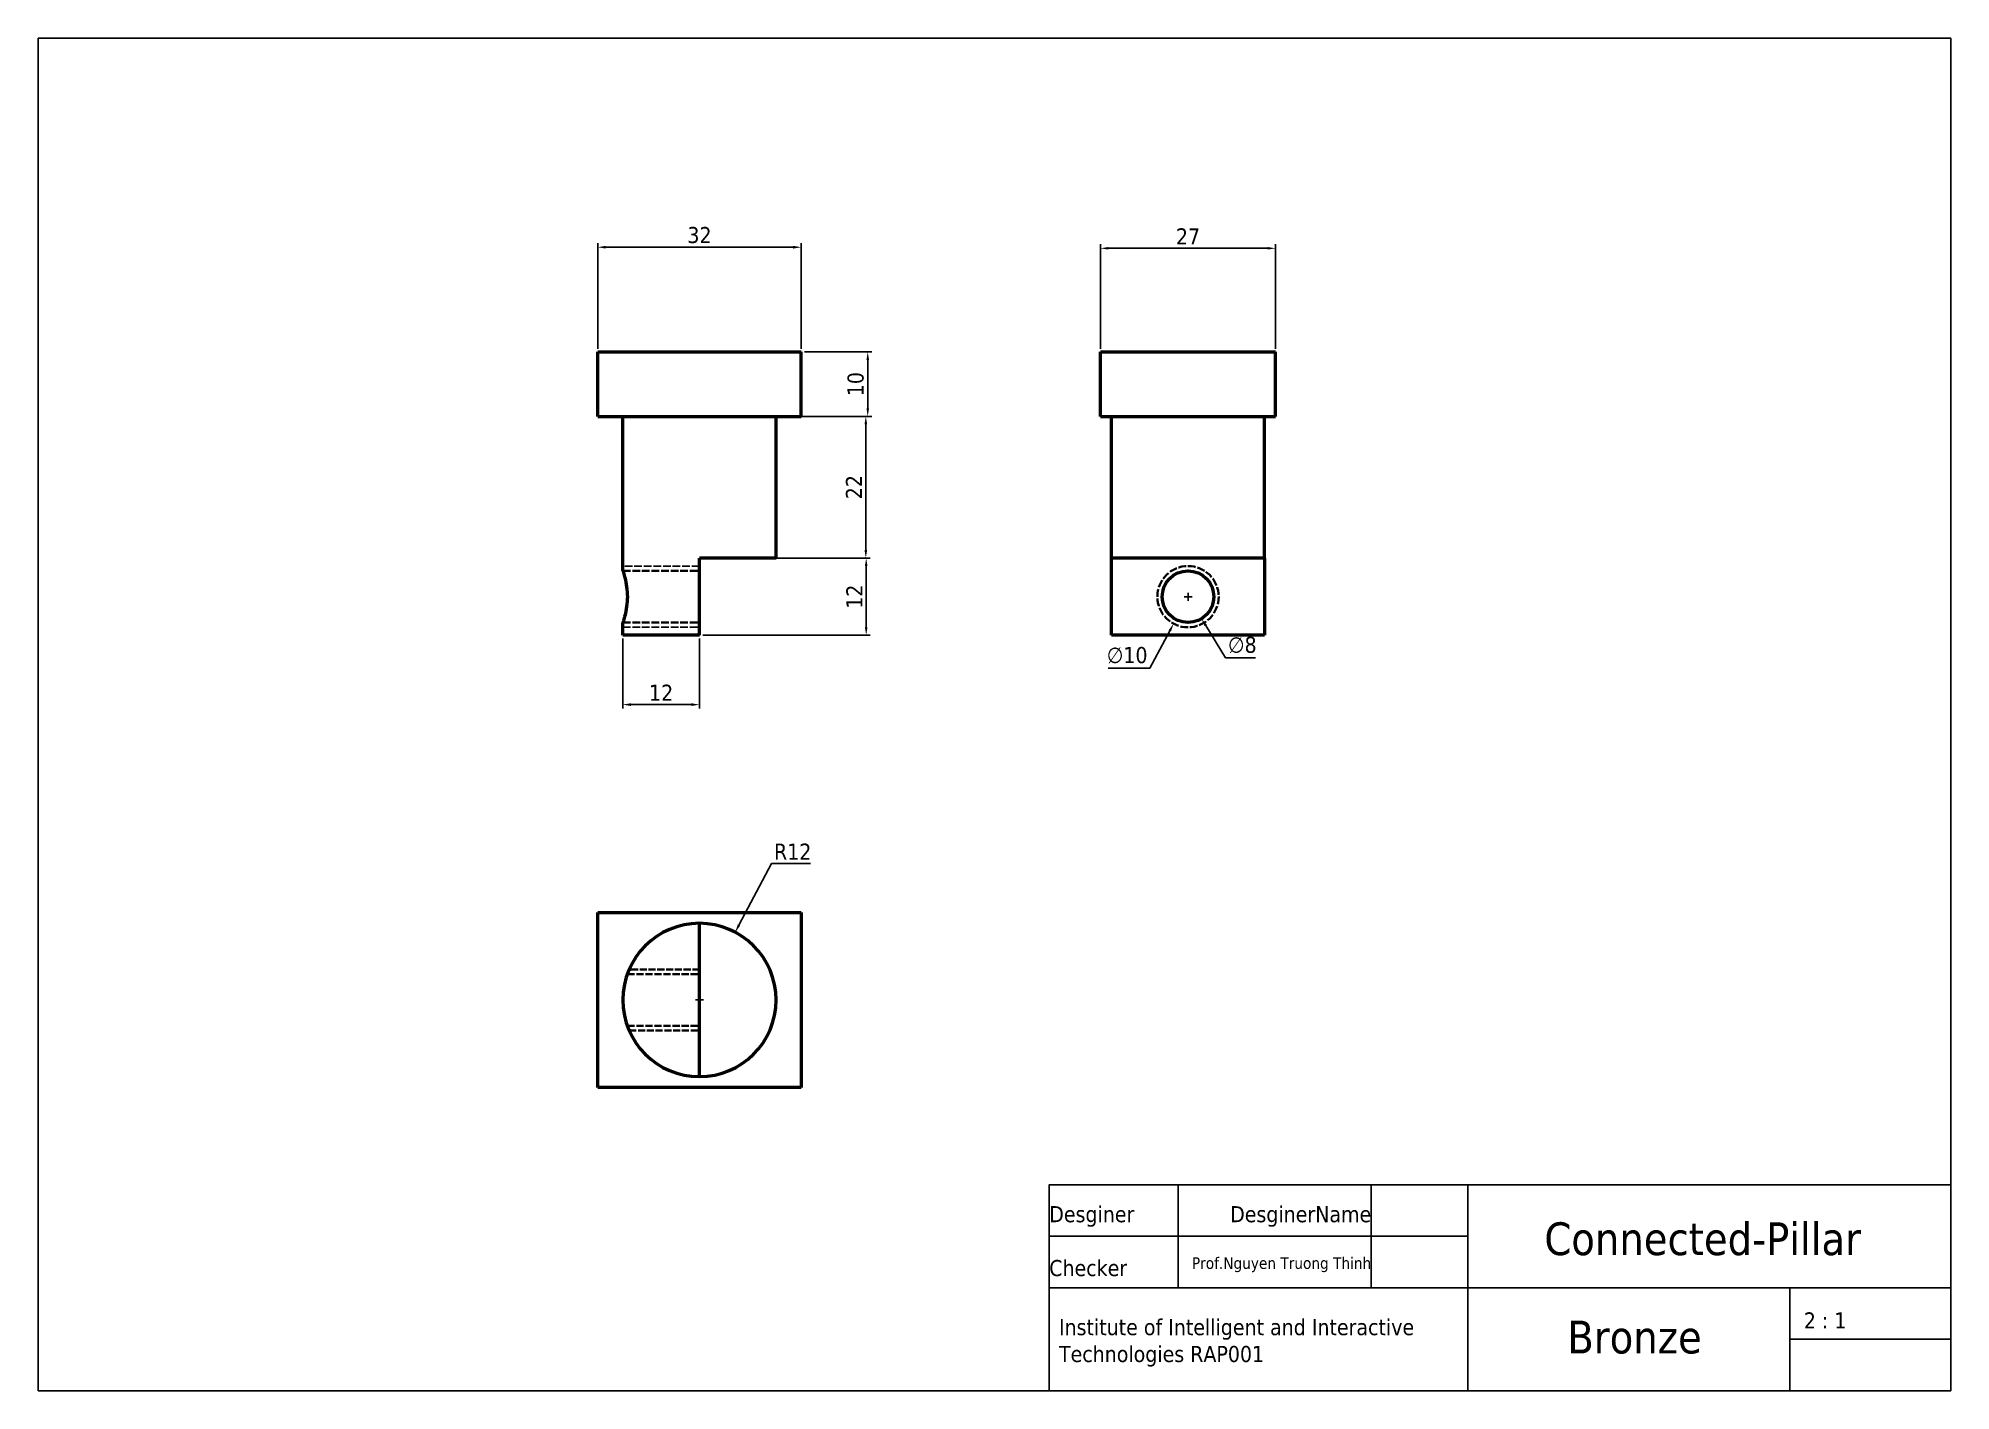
# Model space of a CAD drawing. Header units: millimetres. Extents: x -162 to 135, y 3 to 213.
import ezdxf

# ---------------------------------------------------------------- set-up
doc = ezdxf.new("R2010")
doc.units = ezdxf.units.MM
doc.header["$LTSCALE"] = 6.35
doc.linetypes.add('DASHED', pattern=[0.2067, 0.1654, -0.0413])
for name, color, linetype, lineweight in [('Hidden (ANSI)', 7, 'DASHED', 35), ('Hidden Narrow (ANSI)', 7, 'DASHED', 25), ('Visible (ANSI)', 7, 'Continuous', 50)]:
    doc.layers.add(name, color=color, linetype=linetype, lineweight=lineweight)
doc.styles.add('Note Text (ISO)', font='tahoma.ttf')
doc.dimstyles.new('General (ISO)', dxfattribs={"dimscale": 0.25, "dimtxt": 10, "dimasz": 5, "dimexe": 2.5, "dimexo": 2, "dimgap": 2.286, "dimtad": 1, "dimtoh": 1, "dimdec": 0, "dimzin": 0, "dimdsep": 46, "dimtxsty": 'Note Text (ISO)', "dimcen": 2.5, "dimadec": 0, "dimazin": 0, "dimtfac": 1, "dimtdec": 0, "dimtofl": 0, "dimtmove": 0, "dimatfit": 3, "dimfxl": 25.4, "dimtolj": 1, "dimtzin": 0, "dimarcsym": 0})

# ---------------------------------------------------------------- blocks, each defined once
blk = doc.blocks.new('*D6')
at = {"color": 0, "lineweight": -2, "transparency": 16777216}
for p, q in [((-75.18, 164.97), (-75.18, 181.36)), ((-43.58, 164.97), (-43.58, 181.36)), ((-73.93, 180.73), (-44.83, 180.73))]:
    blk.add_line(p, q, dxfattribs=at)
at = {"color": 0, "transparency": 16777216}
for points in [[(-73.93, 180.94), (-73.93, 180.52), (-75.18, 180.73)], [(-44.83, 180.94), (-44.83, 180.52), (-43.58, 180.73)]]:
    blk.add_solid(points, dxfattribs=at)
at = {"layer": 'Defpoints', "color": 0, "transparency": 16777216}
for p in [(-43.58, 180.73), (-75.18, 164.47), (-43.58, 164.47)]:
    blk.add_point(p, dxfattribs=at)
at = {"color": 0, "transparency": 16777216, "insert": (-59.38, 182.6), "char_height": 2.5, "attachment_point": 5, "style": 'Note Text (ISO)'}
blk.add_mtext('\\A1;32', dxfattribs=at)
blk = doc.blocks.new('*D7')
at = {"color": 0, "lineweight": -2, "transparency": 16777216}
for p, q in [((-43.08, 164.47), (-32.62, 164.47)), ((-33.25, 163.22), (-33.25, 155.72)), ((-43.08, 154.47), (-32.62, 154.47))]:
    blk.add_line(p, q, dxfattribs=at)
at = {"color": 0, "transparency": 16777216}
for points in [[(-33.45, 163.22), (-33.04, 163.22), (-33.25, 164.47)], [(-33.45, 155.72), (-33.04, 155.72), (-33.25, 154.47)]]:
    blk.add_solid(points, dxfattribs=at)
at = {"layer": 'Defpoints', "color": 0, "transparency": 16777216}
for p in [(-43.58, 164.47), (-43.58, 154.47), (-33.25, 154.47)]:
    blk.add_point(p, dxfattribs=at)
at = {"color": 0, "transparency": 16777216, "insert": (-35.12, 159.47), "char_height": 2.5, "attachment_point": 5, "rotation": 90, "style": 'Note Text (ISO)'}
blk.add_mtext('\\A1;10', dxfattribs=at)
blk = doc.blocks.new('*D8')
at = {"color": 0, "lineweight": -2, "transparency": 16777216}
for p, q in [((-46.98, 154.47), (-32.92, 154.47)), ((-33.54, 153.22), (-33.54, 133.72)), ((-46.98, 132.47), (-32.92, 132.47))]:
    blk.add_line(p, q, dxfattribs=at)
at = {"color": 0, "transparency": 16777216}
for points in [[(-33.75, 153.22), (-33.34, 153.22), (-33.54, 154.47)], [(-33.75, 133.72), (-33.34, 133.72), (-33.54, 132.47)]]:
    blk.add_solid(points, dxfattribs=at)
at = {"layer": 'Defpoints', "color": 0, "transparency": 16777216}
for p in [(-47.48, 154.47), (-47.48, 132.47), (-33.54, 132.47)]:
    blk.add_point(p, dxfattribs=at)
at = {"color": 0, "transparency": 16777216, "insert": (-35.39, 143.47), "char_height": 2.5, "attachment_point": 5, "rotation": 90, "style": 'Note Text (ISO)'}
blk.add_mtext('\\A1;22', dxfattribs=at)
blk = doc.blocks.new('*D9')
at = {"color": 0, "lineweight": -2, "transparency": 16777216}
for p, q in [((15.87, 126.47), (17.12, 126.47)), ((16.49, 125.84), (16.49, 127.09)), ((22.31, 116.99), (19.24, 121.99)), ((26.96, 116.99), (22.31, 116.99))]:
    blk.add_line(p, q, dxfattribs=at)
at = {"color": 0, "transparency": 16777216}
blk.add_solid([(19.42, 122.1), (19.06, 121.89), (18.59, 123.06)], dxfattribs=at)
at = {"layer": 'Defpoints', "color": 0, "transparency": 16777216}
for p in [(14.4, 129.88), (18.59, 123.06)]:
    blk.add_point(p, dxfattribs=at)
at = {"color": 0, "transparency": 16777216, "insert": (24.92, 118.98), "char_height": 2.5, "attachment_point": 5, "style": 'Note Text (ISO)'}
blk.add_mtext('\\A1;∅8', dxfattribs=at)
blk = doc.blocks.new('*D10')
at = {"color": 0, "lineweight": -2, "transparency": 16777216}
for p, q in [((15.87, 126.47), (17.12, 126.47)), ((16.49, 125.84), (16.49, 127.09)), ((10.58, 115.38), (13.66, 121.17)), ((4.07, 115.38), (10.58, 115.38))]:
    blk.add_line(p, q, dxfattribs=at)
at = {"color": 0, "transparency": 16777216}
blk.add_solid([(13.48, 121.27), (13.85, 121.07), (14.25, 122.27)], dxfattribs=at)
at = {"layer": 'Defpoints', "color": 0, "transparency": 16777216}
for p in [(18.73, 130.67), (14.25, 122.27)]:
    blk.add_point(p, dxfattribs=at)
at = {"color": 0, "transparency": 16777216, "insert": (7.04, 117.38), "char_height": 2.5, "attachment_point": 5, "style": 'Note Text (ISO)'}
blk.add_mtext('\\A1;∅10', dxfattribs=at)
blk = doc.blocks.new('*D11')
at = {"color": 0, "lineweight": -2, "transparency": 16777216}
for p, q in [((-58.88, 132.47), (-32.86, 132.47)), ((-33.49, 131.22), (-33.49, 121.72)), ((-58.88, 120.47), (-32.86, 120.47))]:
    blk.add_line(p, q, dxfattribs=at)
at = {"color": 0, "transparency": 16777216}
for points in [[(-33.69, 131.22), (-33.28, 131.22), (-33.49, 132.47)], [(-33.69, 121.72), (-33.28, 121.72), (-33.49, 120.47)]]:
    blk.add_solid(points, dxfattribs=at)
at = {"layer": 'Defpoints', "color": 0, "transparency": 16777216}
for p in [(-59.38, 132.47), (-59.38, 120.47), (-33.49, 120.47)]:
    blk.add_point(p, dxfattribs=at)
at = {"color": 0, "transparency": 16777216, "insert": (-35.33, 126.47), "char_height": 2.5, "attachment_point": 5, "rotation": 90, "style": 'Note Text (ISO)'}
blk.add_mtext('\\A1;12', dxfattribs=at)
blk = doc.blocks.new('*D12')
at = {"color": 0, "lineweight": -2, "transparency": 16777216}
for p, q in [((-48.21, 85.03), (-53.25, 75.48)), ((-42.16, 85.03), (-48.21, 85.03)), ((-60, 63.85), (-58.75, 63.85)), ((-59.38, 63.22), (-59.38, 64.47))]:
    blk.add_line(p, q, dxfattribs=at)
at = {"color": 0, "transparency": 16777216}
blk.add_solid([(-53.43, 75.58), (-53.06, 75.38), (-53.83, 74.37)], dxfattribs=at)
at = {"layer": 'Defpoints', "color": 0, "transparency": 16777216}
for p in [(-53.83, 74.37), (-59.38, 63.85)]:
    blk.add_point(p, dxfattribs=at)
at = {"color": 0, "transparency": 16777216, "insert": (-44.9, 86.88), "char_height": 2.5, "attachment_point": 5, "style": 'Note Text (ISO)'}
blk.add_mtext('\\A1;R12', dxfattribs=at)
blk = doc.blocks.new('*D13')
at = {"color": 0, "lineweight": -2, "transparency": 16777216}
for p, q in [((2.89, 164.97), (2.89, 181.19)), ((30.09, 164.97), (30.09, 181.19)), ((4.14, 180.56), (28.84, 180.56))]:
    blk.add_line(p, q, dxfattribs=at)
at = {"color": 0, "transparency": 16777216}
for points in [[(4.14, 180.77), (4.14, 180.36), (2.89, 180.56)], [(28.84, 180.77), (28.84, 180.36), (30.09, 180.56)]]:
    blk.add_solid(points, dxfattribs=at)
at = {"layer": 'Defpoints', "color": 0, "transparency": 16777216}
for p in [(30.09, 180.56), (2.89, 164.47), (30.09, 164.47)]:
    blk.add_point(p, dxfattribs=at)
at = {"color": 0, "transparency": 16777216, "insert": (16.49, 182.41), "char_height": 2.5, "attachment_point": 5, "style": 'Note Text (ISO)'}
blk.add_mtext('\\A1;27', dxfattribs=at)
blk = doc.blocks.new('*D14')
at = {"color": 0, "lineweight": -2, "transparency": 16777216}
for p, q in [((-71.28, 119.97), (-71.28, 109.09)), ((-59.38, 119.97), (-59.38, 109.09)), ((-70.03, 109.71), (-60.63, 109.71))]:
    blk.add_line(p, q, dxfattribs=at)
at = {"color": 0, "transparency": 16777216}
for points in [[(-70.03, 109.92), (-70.03, 109.5), (-71.28, 109.71)], [(-60.63, 109.92), (-60.63, 109.5), (-59.38, 109.71)]]:
    blk.add_solid(points, dxfattribs=at)
at = {"layer": 'Defpoints', "color": 0, "transparency": 16777216}
for p in [(-71.28, 120.47), (-59.38, 120.47), (-59.38, 109.71)]:
    blk.add_point(p, dxfattribs=at)
at = {"color": 0, "transparency": 16777216, "insert": (-65.33, 111.56), "char_height": 2.5, "attachment_point": 5, "style": 'Note Text (ISO)'}
blk.add_mtext('\\A1;12', dxfattribs=at)

msp = doc.modelspace()

# ---------------------------------------------------------------- linework, layer by layer
for p, q in [((-5.06, 19.17), (-5.06, 35.17)), ((44.94, 35.17), (14.94, 35.17)), ((14.94, 35.17), (14.94, 19.17)), ((59.94, 35.17), (44.94, 35.17)), ((44.94, 35.17), (44.94, 19.17)), ((109.94, 35.17), (59.94, 35.17)), ((59.94, 35.17), (59.94, 3.17)), ((134.94, 35.17), (109.94, 35.17)), ((-5.06, 27.17), (59.94, 27.17)), ((-5.06, 19.17), (134.94, 19.17)), ((109.94, 19.17), (109.94, 3.17)), ((134.94, 19.17), (134.94, 3.17)), ((134.94, 11.17), (109.94, 11.17))]:
    msp.add_line(p, q)
for points in [[(134.94, 3.17), (-162.06, 3.17), (-162.06, 213.17), (134.94, 213.17)], [(134.94, 3.17), (-162.06, 3.17), (-162.06, 213.17), (134.94, 213.17)], [(134.94, 3.17), (-5.06, 3.17), (-5.06, 35.17), (134.94, 35.17)], [(134.94, 3.17), (-5.06, 3.17), (-5.06, 35.17), (134.94, 35.17)]]:
    msp.add_lwpolyline(points, close=True)
at = {"layer": 'Hidden (ANSI)', "ltscale": 1.133294}
for p, q in [((-71.28, 130.47), (-59.38, 130.47)), ((-71.28, 122.47), (-59.38, 122.47))]:
    msp.add_line(p, q, dxfattribs=at)
at = {"layer": 'Hidden (ANSI)', "ltscale": 1.038765}
for p, q in [((-59.38, 68.6), (-70.28, 68.6)), ((-70.28, 59.09), (-59.38, 59.09))]:
    msp.add_line(p, q, dxfattribs=at)
at = {"layer": 'Hidden (ANSI)', "ltscale": 1.067353}
for p, q in [((-70.58, 67.85), (-59.38, 67.85)), ((-70.58, 59.85), (-59.38, 59.85))]:
    msp.add_line(p, q, dxfattribs=at)
at = {"layer": 'Hidden (ANSI)', "ltscale": 1.138833}
msp.add_circle((16.49, 126.47), 4.76, dxfattribs=at)
at = {"layer": 'Hidden Narrow (ANSI)', "ltscale": 1.133294}
for p, q in [((-59.38, 131.23), (-71.28, 131.23)), ((-71.28, 121.71), (-59.38, 121.71))]:
    msp.add_line(p, q, dxfattribs=at)
at = {"layer": 'Visible (ANSI)'}
for p, q in [((-75.18, 164.47), (-43.58, 164.47)), ((-75.18, 154.47), (-75.18, 164.47)), ((-43.58, 154.47), (-43.58, 164.47)), ((2.89, 164.47), (30.09, 164.47)), ((2.89, 154.47), (2.89, 164.47)), ((30.09, 154.47), (30.09, 164.47)), ((-75.18, 154.47), (-43.58, 154.47)), ((-71.28, 130.47), (-71.28, 154.47)), ((-47.48, 132.47), (-47.48, 154.47)), ((2.89, 154.47), (30.09, 154.47)), ((4.59, 132.47), (4.59, 154.47)), ((28.39, 132.47), (28.39, 154.47)), ((-47.48, 132.47), (-59.38, 132.47)), ((-59.38, 120.47), (-59.38, 132.47)), ((16.49, 132.47), (4.59, 132.47)), ((4.59, 120.47), (4.59, 132.47)), ((28.39, 132.47), (16.49, 132.47)), ((28.39, 132.47), (28.39, 120.47)), ((-71.28, 120.47), (-71.28, 122.47)), ((-59.38, 120.47), (-71.28, 120.47)), ((28.39, 120.47), (4.59, 120.47)), ((-75.18, 77.45), (-43.58, 77.45)), ((-75.18, 50.25), (-75.18, 77.45)), ((-43.58, 77.45), (-43.58, 50.25)), ((-59.38, 51.95), (-59.38, 75.75)), ((-43.58, 50.25), (-75.18, 50.25))]:
    msp.add_line(p, q, dxfattribs=at)
msp.add_circle((16.49, 126.47), 4, dxfattribs=at)
for start, end in [(90, 180), (0, 90), (180, 270), (270, 0)]:
    msp.add_arc((-59.38, 63.85), 11.9, start, end, dxfattribs=at)
msp.add_open_spline([(-71.28, 130.47), (-71.28, 130.47), (-71.24, 130.37), (-71.11, 129.96), (-71.02, 129.65), (-70.85, 128.94), (-70.76, 128.5), (-70.62, 127.51), (-70.58, 126.98), (-70.58, 125.96), (-70.62, 125.43), (-70.76, 124.44), (-70.85, 123.99), (-71.02, 123.29), (-71.11, 122.98), (-71.24, 122.57), (-71.28, 122.47), (-71.28, 122.47)], degree=3, knots=[0.3039253, 0.3039253, 0.3039253, 0.3039253, 0.3798884, 0.3798884, 0.4558515, 0.4558515, 0.5318511, 0.5318511, 0.6078507, 0.6078507, 0.6838503, 0.6838503, 0.7598499, 0.7598499, 0.8358129, 0.8358129, 0.911776, 0.911776, 0.911776, 0.911776], dxfattribs=at)

# ---------------------------------------------------------------- texts
at = {"style": 'Note Text (ISO)'}
for s, width, gutter_width, heights, insert, char_height, attachment_point in [('Desginer', 20, 25.4, [0], (-5.06, 31.84), 2.5, 1), ('DesginerName', 19.9426, 25.4, [3.33], (44.94, 31.84), 2.5, 3), ('Connected-Pillar', 5.08, 0, [3.33], (121, 29.32), 5.08, 3), ('Prof.Nguyen Truong Thinh', 32.5323, 25.4, [2.67], (44.94, 21.58), 1.8, 9), ('Checker', 20, 25.4, [0], (-5.06, 20.93), 2.5, 7), ('2 : 1', 20, 25.4, [0], (112.12, 12.84), 2.5, 7), ('Institute of Intelligent and Interactive Technologies RAP001', 65, 25.4, [0], (-3.55, 14.3), 2.5, 1), ('Bronze', 19.9426, 25.4, [3.33], (96.27, 14.05), 5.08, 3)]:
    msp.add_mtext_dynamic_manual_height_columns(s, width=width, gutter_width=gutter_width, heights=heights, dxfattribs=dict(at, insert=insert, char_height=char_height, attachment_point=attachment_point))

# ---------------------------------------------------------------- dimensions: what is measured, and where the dimension line sits
for base, p1, p2, picture, middle in [((-43.58, 180.73), (-75.18, 164.47), (-43.58, 164.47), '*D6', (-59.38, 182.6)), ((30.09, 180.56), (2.89, 164.47), (30.09, 164.47), '*D13', (16.49, 182.41)), ((-59.38, 109.71), (-71.28, 120.47), (-59.38, 120.47), '*D14', (-65.33, 111.56))]:
    dim = msp.add_linear_dim(base=base, p1=p1, p2=p2, dimstyle='General (ISO)')
    dim.commit()
    dim.dimension.update_dxf_attribs({"geometry": picture, "text_midpoint": middle})
for base, p1, p2, picture, middle in [((-33.25, 154.47), (-43.58, 164.47), (-43.58, 154.47), '*D7', (-35.12, 159.47)), ((-33.54, 132.47), (-47.48, 154.47), (-47.48, 132.47), '*D8', (-35.39, 143.47))]:
    dim = msp.add_linear_dim(base=base, p1=p1, p2=p2, angle=90, dimstyle='General (ISO)')
    dim.commit()
    dim.dimension.update_dxf_attribs({"geometry": picture, "text_midpoint": middle})
dim = msp.add_aligned_dim(p1=(-59.38, 132.47), p2=(-59.38, 120.47), distance=25.89, dimstyle='General (ISO)')
dim.commit()
dim.dimension.update_dxf_attribs({"geometry": '*D11', "text_midpoint": (-35.33, 126.47)})
for p1, p2, picture, middle in [((18.73, 130.67), (14.25, 122.27), '*D10', (7.04, 115.38)), ((14.4, 129.88), (18.59, 123.06), '*D9', (24.92, 116.99))]:
    dim = msp.add_diameter_dim_2p(p1=p1, p2=p2, dimstyle='General (ISO)')
    dim.commit()
    dim.dimension.update_dxf_attribs({"geometry": picture, "text_midpoint": middle, "dimtype": 163})
dim = msp.add_radius_dim(center=(-59.38, 63.85), mpoint=(-53.83, 74.37), dimstyle='General (ISO)')
dim.commit()
dim.dimension.update_dxf_attribs({"geometry": '*D12', "text_midpoint": (-44.9, 85.03), "dimtype": 164})

doc.saveas('drawing.dxf')
